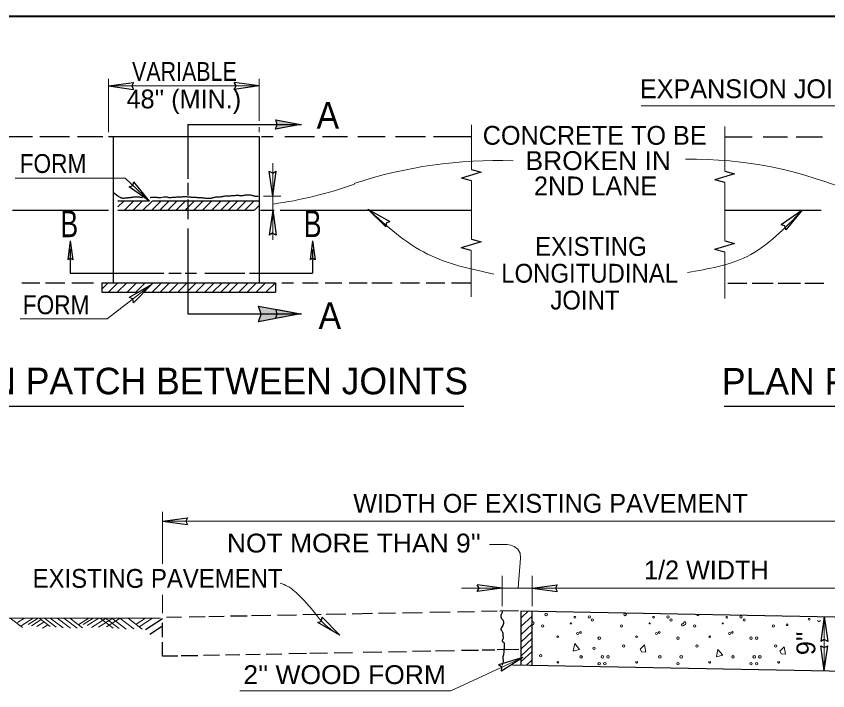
# Model space of a CAD drawing. Extents: x 68 to 441, y -138 to 136.
# Drawn here: x 119.9 to 175.2, y 38.6 to 84.6 of the extents above; entities that cross this region are included whole.
import ezdxf
from ezdxf.enums import TextEntityAlignment as Align

# ---------------------------------------------------------------- set-up
doc = ezdxf.new("R2010")
doc.units = 0
doc.header["$LTSCALE"] = 0.51
doc.layers.add('1', color=7, linetype='Continuous', lineweight=13)

msp = doc.modelspace()

# ---------------------------------------------------------------- hatches: boundary and pattern name
at = {"layer": '1'}
for points in [[(137.5462, 76.9271), (137.6532, 77.243), (137.548, 77.5612), (139.2474, 77.2501)], [(136.3766, 63.7929), (136.555, 64.3192), (136.3796, 64.8496), (139.2122, 64.3308)], [(137.5459, 64.0066), (137.6529, 64.3222), (137.5478, 64.6407), (139.2472, 64.3293)], [(137.5459, 64.0066), (137.6529, 64.3222), (137.5478, 64.6407), (139.2472, 64.3293)]]:
    msp.add_hatch(color=256, dxfattribs=at).paths.add_polyline_path(points)

# ---------------------------------------------------------------- linework, layer by layer
at = {"layer": '1', "lineweight": 40}
msp.add_line((103.6603, 84.6188), (428.6647, 84.6188), dxfattribs=at)
at = {"layer": '1'}
for p, q in [((126.1575, 80.3515), (126.1572, 76.7182)), ((136.4136, 80.351), (136.4136, 77.4818)), ((126.1575, 79.868), (136.4136, 79.868)), ((136.4133, 77.0673), (136.4136, 76.718)), ((150.8992, 74.1677), (150.8992, 77.2186)), ((168.1758, 74.0588), (168.1758, 77.1096)), ((137.3426, 74.595), (137.3426, 72.3472)), ((150.8992, 73.391), (150.8992, 69.4192)), ((168.1758, 73.282), (168.1758, 69.3102)), ((126.7825, 71.6185), (127.2102, 72.0429)), ((127.2331, 71.4088), (127.8718, 72.0429)), ((127.8316, 71.4088), (128.4707, 72.0427)), ((128.4988, 71.4091), (129.1377, 72.0427)), ((129.0967, 71.4088), (129.7357, 72.0429)), ((129.6416, 71.4088), (130.2807, 72.0427)), ((130.1981, 71.4088), (130.8372, 72.0427)), ((130.7581, 71.4086), (131.3972, 72.0427)), ((131.3672, 71.4088), (132.0062, 72.0427)), ((131.9657, 71.4086), (132.6046, 72.0427)), ((132.5628, 71.4086), (133.2016, 72.0427)), ((133.1933, 71.4086), (133.8321, 72.0427)), ((133.7974, 71.4086), (134.4362, 72.0427)), ((134.3328, 71.4086), (134.9716, 72.0424)), ((134.8885, 71.4086), (135.5273, 72.0424)), ((135.4442, 71.4086), (136.0831, 72.0424)), ((136.7103, 72.3472), (137.8887, 72.3472)), ((137.3422, 72.3472), (137.3427, 69.3883)), ((136.111, 71.4086), (136.4126, 71.7076)), ((150.8866, 68.6457), (150.8866, 65.4967)), ((168.1633, 68.5367), (168.1633, 65.3877)), ((125.6997, 66.0215), (126.1273, 66.4458)), ((126.1502, 65.8118), (126.7891, 66.4456)), ((126.7488, 65.8116), (127.3876, 66.4456)), ((127.416, 65.8118), (128.0546, 66.4456)), ((128.0138, 65.8118), (128.6527, 66.4456)), ((129.1153, 65.8116), (129.7541, 66.4456)), ((129.6753, 65.8116), (130.3141, 66.4453)), ((130.2844, 65.8116), (130.9235, 66.4456)), ((130.8827, 65.8116), (131.5217, 66.4453)), ((131.4797, 65.8116), (132.1188, 66.4453)), ((132.1103, 65.8113), (132.7493, 66.4456)), ((132.7143, 65.8116), (133.3534, 66.4453)), ((133.2497, 65.8113), (133.8887, 66.4453)), ((133.8054, 65.8113), (134.4445, 66.4453)), ((134.3614, 65.8113), (135.0002, 66.4453)), ((135.0282, 65.8113), (135.667, 66.4453)), ((135.5998, 65.8116), (136.2386, 66.4453)), ((136.2132, 65.8113), (136.8522, 66.4453)), ((136.8862, 65.8113), (137.5251, 66.4453)), ((129.8402, 47.2854), (129.8404, 50.8439)), ((129.8402, 50.2057), (180.4024, 50.2059)), ((152.9865, 46.4818), (152.9865, 44.4132)), ((155.0447, 46.4818), (155.0447, 44.413)), ((150.2135, 45.6319), (152.9865, 45.6319)), ((152.9865, 45.632), (180.4024, 45.6322)), ((129.8399, 43.926), (129.8399, 45.1804)), ((154.283, 43.0337), (155.0447, 43.7299)), ((154.2832, 43.6131), (154.7954, 44.0812)), ((129.6866, 43.5957), (114.5992, 43.5957)), ((119.4343, 43.5957), (120.2778, 42.9463)), ((120.4197, 43.5955), (119.9523, 43.2942)), ((121.0206, 43.5955), (120.2021, 43.0672)), ((121.3511, 43.5955), (120.6639, 43.152)), ((121.5477, 43.4913), (120.8897, 43.0664)), ((121.7525, 43.3338), (121.2655, 43.0191)), ((121.4123, 43.5955), (122.1683, 43.0133)), ((121.7769, 43.5955), (122.5812, 42.9766)), ((122.1812, 43.5955), (123.0472, 42.929)), ((122.6443, 43.5957), (123.5462, 42.9018)), ((123.1142, 43.5955), (124.0048, 42.9101)), ((123.5212, 43.5955), (124.372, 42.9408)), ((124.8054, 43.5955), (124.1308, 43.1603)), ((125.1107, 43.5957), (124.4288, 43.1555)), ((125.4875, 43.5955), (124.6957, 43.0841)), ((125.9919, 43.5957), (124.9841, 42.9451)), ((126.4399, 43.5955), (125.4749, 42.9725)), ((125.5746, 43.5957), (126.4581, 42.9159)), ((125.9497, 43.5955), (126.8797, 42.8799)), ((126.9433, 43.5957), (126.0228, 43.0012)), ((126.371, 43.5955), (127.3436, 42.8469)), ((126.927, 43.5955), (127.8834, 42.8595)), ((127.5104, 43.5686), (128.4507, 42.8452)), ((128.6783, 43.5955), (128.0244, 43.1734)), ((129.154, 43.5957), (128.2416, 43.0063)), ((154.283, 42.4792), (155.0447, 43.1754)), ((174.9548, 43.6989), (174.9546, 40.0095)), ((122.0141, 43.1323), (121.6589, 42.9028)), ((154.2832, 41.9818), (155.0447, 42.6781)), ((154.2832, 41.5084), (155.0444, 42.2043)), ((154.2832, 41.0203), (155.0444, 41.7163)), ((154.2832, 40.6279), (155.0444, 41.3239)), ((154.6497, 40.3947), (155.0447, 40.7558))]:
    msp.add_line(p, q, dxfattribs=at)
at = {"layer": '1', "lineweight": 25}
for p, q in [((126.1575, 79.868), (127.8605, 80.102)), ((126.1575, 79.868), (127.8605, 79.634)), ((136.4136, 79.868), (134.7106, 80.102)), ((136.4136, 79.868), (134.7106, 79.634)), ((131.5646, 77.2477), (131.5641, 73.5254)), ((131.5646, 77.2477), (139.3003, 77.2477)), ((118.7228, 76.4225), (120.9569, 76.4225)), ((121.4701, 76.4225), (123.4928, 76.4225)), ((124.0362, 76.4225), (125.7568, 76.4222)), ((126.1572, 76.4225), (136.4136, 76.422)), ((126.4727, 76.4225), (126.4717, 66.4456)), ((136.4136, 76.422), (136.4117, 66.4453)), ((136.5744, 76.4217), (137.3793, 76.4217)), ((138.1642, 76.4217), (140.1865, 76.4217)), ((140.7299, 76.4217), (142.4506, 76.4214)), ((143.145, 76.4217), (145.0167, 76.4217)), ((145.7111, 76.4214), (147.7637, 76.4212)), ((148.3072, 76.4214), (150.8992, 76.4214)), ((168.1977, 76.4028), (170.0392, 76.4028)), ((170.7937, 76.4028), (172.4545, 76.4028)), ((173.0278, 76.4026), (174.8391, 76.4026)), ((137.3426, 72.3472), (137.1086, 74.0502)), ((137.3426, 72.3472), (137.5766, 74.0502)), ((128.9521, 72.0031), (127.8724, 73.3407)), ((131.5643, 73.2742), (131.5643, 72.4003)), ((150.8992, 73.391), (150.2142, 73.5738)), ((168.1758, 73.282), (167.4909, 73.4647)), ((126.4872, 72.5977), (126.7825, 72.3738)), ((128.9521, 72.0031), (127.5517, 72.9999)), ((126.7825, 72.0429), (128.85, 72.0429)), ((129.1784, 72.0429), (136.4126, 72.0424)), ((131.5641, 72.1164), (131.5641, 70.7949)), ((119.5987, 71.4093), (126.1565, 71.4091)), ((126.7825, 71.4091), (136.0813, 71.4088)), ((136.5039, 71.4088), (137.4398, 71.4088)), ((137.3423, 71.4088), (137.1086, 69.7058)), ((137.3423, 71.4088), (137.5766, 69.7058)), ((137.8623, 71.4086), (150.8866, 71.4081)), ((143.8304, 71.471), (145.3318, 70.6338)), ((143.8304, 71.471), (145.0504, 70.2599)), ((168.198, 71.3897), (174.7488, 71.3897)), ((173.4326, 71.3842), (172.0168, 70.4091)), ((173.4326, 71.3842), (172.3323, 70.0633)), ((123.5452, 69.3072), (123.3684, 68.0212)), ((123.5452, 69.3072), (123.7218, 68.0212)), ((140.0675, 69.3057), (139.8907, 68.0198)), ((140.0675, 69.3057), (140.2442, 68.02)), ((123.5452, 68.7582), (123.5452, 67.1096)), ((140.0675, 68.7137), (140.0675, 67.1101)), ((150.8866, 68.6457), (150.2017, 68.8284)), ((168.1633, 68.5367), (167.4783, 68.7194)), ((123.5452, 67.1096), (129.9257, 67.1101)), ((130.2683, 67.1098), (131.1002, 67.1101)), ((131.369, 67.1098), (132.152, 67.1098)), ((132.7146, 67.1098), (135.4551, 67.1101)), ((135.773, 67.1101), (140.0675, 67.1101)), ((120.232, 66.4458), (121.4666, 66.4461)), ((121.8474, 66.4461), (123.1737, 66.4461)), ((123.6461, 66.4458), (125.1205, 66.4461)), ((125.6997, 66.4458), (125.6997, 65.8121)), ((128.5588, 65.8116), (129.1976, 66.4456)), ((137.9708, 66.4456), (138.7599, 66.4456)), ((139.3788, 66.4456), (140.437, 66.4456)), ((140.9212, 66.4453), (142.0692, 66.4453)), ((142.5532, 66.4453), (143.7818, 66.4451)), ((144.1107, 66.4451), (145.4918, 66.4451)), ((146.0478, 66.4451), (147.363, 66.4451)), ((147.8075, 66.4451), (149.0831, 66.4451)), ((149.5279, 66.4448), (150.8866, 66.4448)), ((168.3792, 66.4262), (169.6803, 66.4262)), ((170.0462, 66.4262), (171.4625, 66.4262)), ((171.8189, 66.4262), (173.3221, 66.4262)), ((173.6274, 66.4262), (174.9123, 66.4259)), ((129.0546, 66.3047), (127.5635, 65.4492)), ((129.0546, 66.3047), (127.8495, 65.0788)), ((125.6997, 65.8121), (128.2474, 65.8121)), ((128.5217, 65.8121), (137.5251, 65.8116)), ((114.0946, 58.0478), (150.3854, 58.0468)), ((168.1248, 58.0463), (209.7433, 58.0451)), ((129.8402, 50.2057), (131.5432, 50.4397)), ((129.8402, 50.2057), (131.5432, 49.9717)), ((152.9865, 45.6319), (151.2835, 45.8659)), ((152.9865, 45.6319), (151.2835, 45.3979)), ((155.0447, 45.632), (156.7477, 45.866)), ((155.0447, 45.632), (156.7477, 45.866)), ((155.0447, 45.632), (156.7477, 45.398)), ((155.0447, 45.632), (156.7477, 45.398)), ((135.5927, 43.7367), (134.4561, 43.7151)), ((137.2281, 43.7677), (135.9046, 43.7425)), ((138.9751, 43.8009), (137.6718, 43.776)), ((140.6524, 43.8326), (139.398, 43.8089)), ((142.3227, 43.8643), (140.9922, 43.8392)), ((144.1393, 43.8986), (142.7668, 43.8726)), ((145.7267, 43.9288), (144.548, 43.9063)), ((147.5352, 43.9632), (146.1903, 43.9376)), ((149.4486, 43.9995), (148.0617, 43.9731)), ((151.1047, 44.0307), (149.9477, 44.0087)), ((152.6434, 44.0599), (151.5832, 44.04)), ((154.0992, 44.0876), (152.8377, 44.0634)), ((154.2832, 40.4017), (154.2832, 44.0911)), ((155.0447, 40.3871), (155.0444, 44.0767)), ((129.8402, 43.5553), (128.6722, 42.8012)), ((129.8397, 42.303), (129.8399, 43.2741)), ((131.1359, 43.6519), (130.11, 43.6328)), ((132.7299, 43.6823), (131.6491, 43.6617)), ((134.0402, 43.7073), (133.0005, 43.6873)), ((141.9152, 42.4208), (140.4297, 43.2858)), ((141.9152, 42.4208), (140.718, 43.6544)), ((174.9548, 43.6989), (174.7207, 41.9959)), ((174.9548, 43.6989), (175.1887, 41.9959)), ((129.8399, 43.0478), (128.962, 42.4808)), ((129.8397, 40.9882), (129.8399, 41.9562)), ((174.9546, 40.0095), (174.7207, 41.7125)), ((174.9546, 40.0095), (174.7207, 41.7125)), ((174.9546, 40.0095), (175.1887, 41.7125)), ((174.9546, 40.0095), (175.1887, 41.7125)), ((130.8656, 41.0072), (129.8397, 40.9882)), ((132.2318, 41.0334), (131.1082, 41.0121)), ((133.7146, 41.0614), (132.6192, 41.0407)), ((135.0947, 41.0876), (134.1233, 41.0692)), ((136.481, 41.114), (135.5162, 41.0956)), ((137.9781, 41.1424), (136.9099, 41.122)), ((139.6383, 41.1739), (138.4415, 41.1512)), ((141.0894, 41.2011), (139.8727, 41.1782)), ((142.7806, 41.2333), (141.5394, 41.2099)), ((144.7909, 41.2713), (143.5223, 41.2474)), ((146.4677, 41.3032), (145.248, 41.2801)), ((148.1176, 41.3345), (146.8837, 41.3111)), ((149.7463, 41.3657), (148.4365, 41.3407)), ((151.3753, 41.3967), (150.218, 41.3745)), ((152.4841, 41.4177), (151.6248, 41.4014)), ((154.1204, 41.4487), (152.6577, 41.4208)), ((154.3895, 40.9106), (152.7458, 40.4073)), ((154.3895, 40.9106), (152.9425, 39.9827)), ((153.6993, 40.4127), (181.1663, 39.8918))]:
    msp.add_line(p, q, dxfattribs=at)
for points in [[(127.8605, 80.102), (127.7287, 79.8656), (127.8605, 79.634)], [(134.7106, 79.634), (134.8423, 79.8704), (134.7106, 80.102)], [(150.8992, 74.1677), (151.5626, 73.9907), (150.2142, 73.5738)], [(137.1086, 74.0502), (137.345, 73.9184), (137.5766, 74.0502)], [(168.1758, 74.0588), (168.8393, 73.8818), (167.4909, 73.4647)], [(127.5517, 72.9999), (127.8096, 73.0818), (127.8724, 73.3407)], [(145.3318, 70.6338), (145.0844, 70.5242), (145.0504, 70.2599)], [(172.3323, 70.0633), (172.2703, 70.3268), (172.0168, 70.4091)], [(131.5641, 70.1397), (131.5641, 64.3272), (139.3001, 64.327)], [(137.5766, 69.7058), (137.3402, 69.8376), (137.1086, 69.7058)], [(150.8992, 69.4192), (151.55, 69.2455), (150.2017, 68.8284)], [(168.1758, 69.3102), (168.8268, 69.1365), (167.4783, 68.7194)], [(123.7218, 68.0212), (123.5431, 68.1207), (123.3684, 68.0212)], [(140.2442, 68.02), (140.0655, 68.1192), (139.8907, 68.0198)], [(125.6997, 66.4458), (137.5251, 66.4453), (137.5251, 65.8113)], [(127.8495, 65.0788), (127.8093, 65.3464), (127.5635, 65.4492)], [(131.5432, 50.4397), (131.4114, 50.2032), (131.5432, 49.9717)], [(151.2835, 45.3979), (151.4152, 45.6343), (151.2835, 45.8659)], [(156.7477, 45.866), (156.6159, 45.6296), (156.7477, 45.398)], [(156.7477, 45.866), (156.6159, 45.6296), (156.7477, 45.398)], [(154.2832, 44.0911), (180.4024, 43.5957), (195.4898, 43.5957)], [(140.4297, 43.2858), (140.6791, 43.3908), (140.718, 43.6544)], [(175.1887, 41.9959), (174.9523, 42.1277), (174.7207, 41.9959)], [(174.7207, 41.7125), (174.9571, 41.5808), (175.1887, 41.7125)], [(174.7207, 41.7125), (174.9571, 41.5808), (175.1887, 41.7125)], [(152.9425, 39.9827), (152.9627, 40.2526), (152.7458, 40.4073)]]:
    msp.add_lwpolyline(points, dxfattribs=at)
at = {"layer": '1'}
for points in [[(183.1535, 74.9762), (177.7042, 78.5005), (162.4721, 78.5005)], [(128.9521, 72.0031), (127.2858, 73.5715), (119.7889, 73.5715)], [(129.0546, 66.3047), (126.0664, 63.9978), (120.1167, 63.9978)], [(152.123, 48.6097), (153.3414, 48.6097), (153.5897, 48.5646), (153.8152, 48.4743), (154.0635, 48.2938), (154.2214, 48.023), (154.244, 47.6846), (154.086, 45.6538)], [(155.0444, 43.3146), (155.0743, 43.337), (155.1333, 43.337), (155.1569, 43.2778), (155.1451, 43.2192)], [(155.1634, 43.2842), (155.1317, 43.1616), (155.1302, 43.1601)], [(165.4902, 43.1603), (165.4197, 43.1248), (165.3606, 43.0896), (165.3017, 43.0778), (165.2428, 43.0775), (165.2075, 43.1367), (165.243, 43.1953), (165.3017, 43.2077), (165.349, 43.2544), (165.3843, 43.3015), (165.4313, 43.337), (165.4902, 43.337), (165.5138, 43.2778), (165.502, 43.2192)], [(165.503, 43.2167), (165.4889, 43.1616), (165.4872, 43.1601)], [(155.1333, 43.1603), (155.0625, 43.1248), (155.0444, 43.114)], [(157.8427, 41.3624), (157.9372, 41.8573), (158.2669, 41.4568), (157.8312, 41.3387)], [(162.4066, 41.4742), (162.6892, 41.7684), (162.795, 41.262), (162.4889, 41.2859), (162.43, 41.4623)], [(171.9322, 41.3372), (172.2148, 41.6317), (172.3208, 41.1251), (172.0147, 41.149), (171.9558, 41.3257)], [(167.6105, 40.9692), (167.7047, 41.4641), (168.0346, 41.0637), (167.5987, 40.9456)], [(154.3895, 40.9106), (149.4888, 38.6412), (135.0967, 38.6412)]]:
    msp.add_lwpolyline(points, dxfattribs=at)
at = {"layer": '1', "lineweight": 25}
for points in [[(137.5462, 76.9271), (137.6532, 77.243), (137.548, 77.5612), (139.2474, 77.2501)], [(136.3766, 63.7929), (136.555, 64.3192), (136.3796, 64.8496), (139.2122, 64.3308)], [(137.5459, 64.0066), (137.6529, 64.3222), (137.5478, 64.6407), (139.2472, 64.3293)], [(137.5459, 64.0066), (137.6529, 64.3222), (137.5478, 64.6407), (139.2472, 64.3293)]]:
    msp.add_lwpolyline(points, close=True, dxfattribs=at)
at = {"layer": '1'}
for centre, radius in [((155.9956, 43.85), 0.0903), ((158.9261, 43.6771), 0.0829), ((161.367, 43.85), 0.0903), ((164.2975, 43.6771), 0.0829), ((169.2831, 43.6771), 0.0829), ((157.6742, 43.2297), 0.0359), ((157.943, 43.6529), 0.0609), ((159.1353, 43.4626), 0.0727), ((163.0456, 43.2297), 0.0359), ((163.3144, 43.6529), 0.0609), ((164.5067, 43.4626), 0.0727), ((168.0311, 43.2297), 0.0359), ((168.2999, 43.6529), 0.0609), ((169.4922, 43.4626), 0.0727), ((172.4196, 43.1392), 0.0566), ((173.9263, 43.5137), 0.0609), ((155.7566, 43.0564), 0.0779), ((158.1401, 42.5426), 0.0765), ((158.3285, 42.6143), 0.0553), ((161.128, 43.0564), 0.0779), ((163.5115, 42.5426), 0.0765), ((163.6999, 42.6143), 0.0553), ((166.1135, 43.0564), 0.0779), ((168.497, 42.5426), 0.0765), ((168.6854, 42.6143), 0.0553), ((171.4849, 43.0564), 0.0779), ((156.7839, 42.3277), 0.0566), ((159.6068, 42.2262), 0.0833), ((162.1553, 42.3277), 0.0566), ((164.9782, 42.2262), 0.0833), ((167.1408, 42.3277), 0.0566), ((169.9638, 42.2262), 0.0833), ((170.3496, 42.2262), 0.0833), ((159.2559, 41.5381), 0.0833), ((161.2832, 41.6885), 0.0777), ((166.2687, 41.6885), 0.0777), ((171.6401, 41.6885), 0.0777), ((155.617, 41.0301), 0.0777), ((158.3704, 40.9478), 0.0882), ((159.822, 40.9534), 0.0872), ((160.2079, 40.9534), 0.0872), ((163.7418, 40.9478), 0.0882), ((165.1934, 40.9534), 0.0872), ((168.7273, 40.9478), 0.0882), ((170.179, 40.9534), 0.0872), ((170.5648, 40.9534), 0.0872), ((159.6068, 40.4826), 0.0833), ((159.9927, 40.4826), 0.0833), ((164.9782, 40.4826), 0.0833), ((169.9638, 40.4826), 0.0833), ((170.3496, 40.4826), 0.0833)]:
    msp.add_circle(centre, radius, dxfattribs=at)
for centre, radius, start, end in [((152.5898, 43.9991), 30.7812, 87.86489, 108.35807), ((165.9487, 47.2581), 27.6177, 66.08843, 90.92986), ((133.6241, 99.3357), 27.7705, 277.74222, 289.54235), ((166.3525, 43.85), 0.0903, 171.18289, 6.64353), ((171.7239, 43.85), 0.0903, 262.54861, 275.27782), ((174.585, 43.4219), 0.0829, 159.50099, 18.32543), ((156.7839, 40.5842), 0.0566, 120.61462, 59.3854), ((162.1553, 40.5842), 0.0566, 120.61462, 59.3854), ((167.1408, 40.5842), 0.0566, 120.61462, 59.3854), ((171.8402, 40.5842), 0.0566, 120.61462, 59.3854)]:
    msp.add_arc(centre, radius, start, end, dxfattribs=at)
at = {"layer": '1', "lineweight": 25}
for points in [[(126.7825, 72.3738), (126.8336, 72.3404), (126.9098, 72.2978), (126.9607, 72.2642), (127.0282, 72.2387), (127.0958, 72.2304), (127.1636, 72.2216), (127.2567, 72.2304), (127.3242, 72.2387), (127.4004, 72.247), (127.4764, 72.2556), (127.5696, 72.2642), (127.6793, 72.2727), (127.7642, 72.281), (127.8656, 72.2978), (127.9416, 72.2981), (128.0095, 72.3064), (128.0941, 72.3064), (128.1867, 72.2978), (128.2544, 72.2978), (128.339, 72.2896), (128.4238, 72.2724), (128.4661, 72.2523)], [(128.9962, 72.2616), (129.0072, 72.2642), (129.1256, 72.281), (129.2102, 72.281), (129.3202, 72.281), (129.3964, 72.281), (129.4892, 72.2724), (129.5738, 72.2556), (129.6498, 72.2556), (129.7262, 72.2724), (129.9122, 72.3062), (129.9884, 72.3064), (130.0644, 72.3064), (130.1576, 72.2978), (130.225, 72.281), (130.3012, 72.2639), (130.3858, 72.2642), (130.4536, 72.2727), (130.521, 72.281), (130.597, 72.2893), (130.6816, 72.2896), (130.775, 72.2978), (130.8678, 72.3064), (130.9524, 72.315), (131.037, 72.315), (131.1384, 72.315), (131.2313, 72.3233), (131.3076, 72.3233), (131.375, 72.3233), (131.4767, 72.3233), (131.5613, 72.315), (131.6376, 72.3064), (131.7304, 72.2981), (131.8233, 72.2896), (131.9588, 72.281), (132.0687, 72.281), (132.1702, 72.2724), (132.2887, 72.2642), (132.3564, 72.2558), (132.441, 72.2556), (132.5252, 72.247), (132.6947, 72.2302), (132.8215, 72.2216), (132.9315, 72.2218), (133.0244, 72.2218), (133.1007, 72.2218), (133.1684, 72.2218), (133.2612, 72.2556), (133.3796, 72.281), (133.4727, 72.2978), (133.557, 72.3064), (133.6502, 72.315), (133.7516, 72.315), (133.8195, 72.3233), (133.9462, 72.3402), (134.0224, 72.3572), (134.1576, 72.3738), (134.2676, 72.3741), (134.3604, 72.3741), (134.4367, 72.3827), (134.5382, 72.391), (134.6058, 72.391), (134.741, 72.4081)], [(134.741, 72.4081), (134.8512, 72.4164), (134.9272, 72.4333), (135.0287, 72.4164), (135.105, 72.4078), (135.1978, 72.3996)], [(135.1885, 72.4003), (135.2661, 72.3978), (135.3297, 72.4098), (135.4032, 72.4243), (135.479, 72.4366), (135.557, 72.4428), (135.6388, 72.4446), (135.7269, 72.4446), (135.7984, 72.4406), (135.8722, 72.4262), (135.9582, 72.4056), (136.0604, 72.3749), (136.1258, 72.3605), (136.1976, 72.3505), (136.2877, 72.3484), (136.3614, 72.3464)], [(152.9945, 44.0659), (152.992, 43.9841), (152.9029, 43.7792), (152.9475, 43.5743), (153.0899, 43.3604), (153.0808, 43.2358), (152.9562, 42.9594), (152.8938, 42.8437), (152.992, 42.6833), (153.0366, 42.5678), (153.0454, 42.3808), (153.0366, 42.158), (152.983, 42.0511), (153.0812, 41.962), (153.1345, 41.8373), (153.1257, 41.6413), (153.1078, 41.3918), (153.0721, 41.0891), (153.0454, 40.9466), (153.0524, 40.7166), (153.0003, 40.3918)]]:
    msp.add_spline(points, degree=3, dxfattribs=at)
at = {"layer": '1'}
for points in [[(152.4288, 67.0477), (147.9027, 68.4061), (143.8304, 71.471)], [(173.4323, 71.3846), (169.6873, 68.2493), (165.6297, 67.1521)], [(137.855, 45.9692), (138.3756, 45.7571), (138.6391, 45.5837), (139.0629, 45.2237), (139.5898, 44.6773), (140.3862, 43.7387), (140.6497, 43.4108), (141.9152, 42.4208)]]:
    msp.add_spline(points, degree=3, dxfattribs=at)

# ---------------------------------------------------------------- texts
for s, height, width, p in [('VARIABLE ', 1.284, 0.85, (131.528, 80.2131)), ('A', 1.812, 0.95, (141.1047, 76.9576)), ('BROKEN IN ', 1.284, 1.05, (159.7892, 74.1345)), ('FORM', 1.284, 0.9, (122.3645, 73.9361)), ('B', 1.812, 0.75, (123.4735, 69.5578)), ('B', 1.812, 0.75, (140.0681, 69.5642)), ('EXISTING ', 1.284, 0.95, (159.2666, 68.2892)), ('LONGITUDINAL', 1.284, 0.95, (158.956, 66.4582)), ('JOINT', 1.284, 0.95, (158.6335, 64.6271)), ('FORM', 1.284, 0.9, (122.5743, 64.3064)), ('A', 1.812, 0.95, (141.2417, 63.3092)), ("NOT MORE THAN 9''", 1.284, 1.05, (142.8783, 48.0661)), ('EXISTING PAVEMENT', 1.284, 0.95, (129.4941, 45.6574)), ("2'' WOOD FORM", 1.284, 1.05, (142.2493, 39.0989))]:
    msp.add_text(s, height=height, dxfattribs=dict(at, width=width)).set_placement(p, align=Align.CENTER)
for s, height, p in [('EXPANSION JOINT', 1.284, (170.1074, 79.0331)), ("48'' (MIN.) ", 1.284, (131.5258, 78.3367)), ('CONCRETE TO BE ', 1.284, (159.5373, 75.8582)), ('2ND LANE', 1.284, (159.3603, 72.4113)), ('PLAN PATCH BETWEEN JOINTS', 1.812, (132.0825, 58.8483)), ('PLAN PATCH AT EXPANSION JOINT', 1.812, (188.7069, 58.8314)), ('WIDTH OF EXISTING PAVEMENT', 1.284, (156.29, 50.7752)), ('1/2 WIDTH', 1.284, (166.9112, 46.2313))]:
    msp.add_text(s, height=height, dxfattribs=at).set_placement(p, align=Align.CENTER)
msp.add_text("9''", height=1.284, rotation=90, dxfattribs=at).set_placement((174.341, 41.8735), align=Align.CENTER)

doc.saveas('drawing.dxf')
